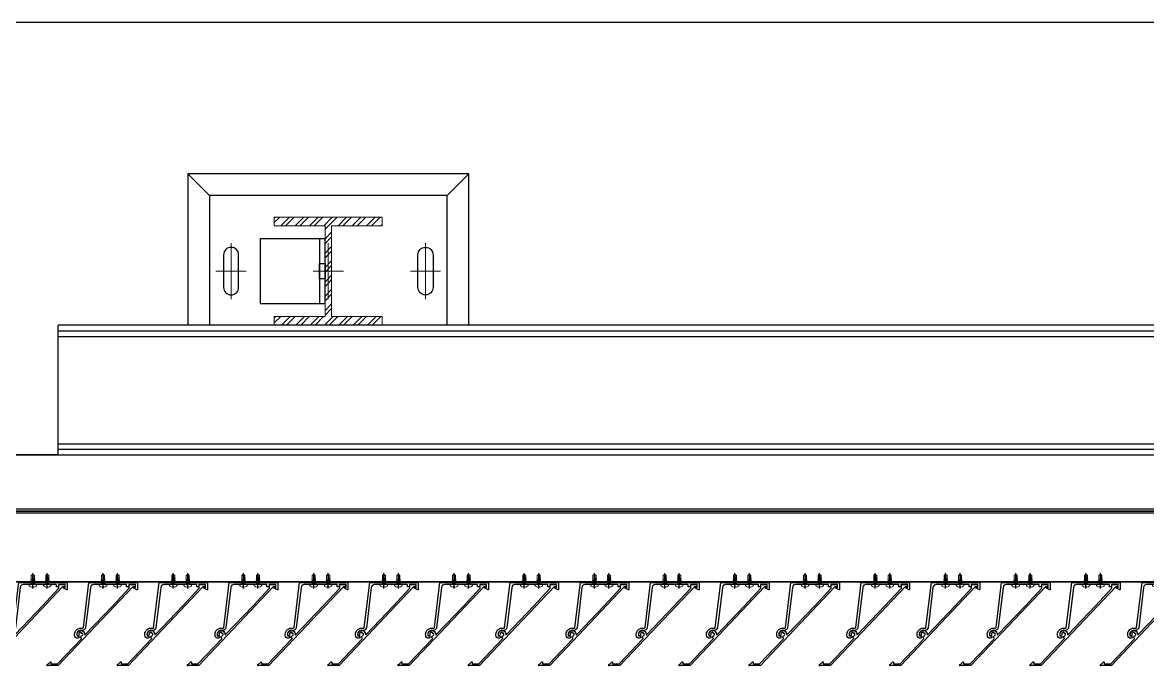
# Model space of a CAD drawing. Header units: millimetres. Extents: x -4391136 to -1798569, y -886572 to -291056.
# Drawn here: x -2547712 to -2546670, y -393611 to -393016 of the extents above; entities that cross this region are included whole.
import ezdxf

# ---------------------------------------------------------------- set-up
doc = ezdxf.new("R2010")
doc.units = ezdxf.units.MM
doc.set_wipeout_variables(frame=1)
for name, pattern in [('CENTER', [50.800000000000004, 31.75, -6.35, 6.35, -6.35]), ('XKITLINE00', [0]), ('XKITLINE02', [4, 2, -2])]:
    doc.linetypes.add(name, pattern=pattern)
for name, color, linetype in [('000 - STRUCTURE_STEEL_ACCESORIES_HATCH_', 7, 'Continuous'), ('000 - STRUCTURE_STEEL_ACCESORIES_HIDDEN_', 7, 'Continuous'), ('000 - STRUCTURE_STEEL_ACCESORIES_MAIN_COLOR_1', 7, 'Continuous'), ('000 - STRUCTURE_STEEL_FRAMING_CUT_COLOR_4', 7, 'Continuous'), ('000 - STRUCTURE_STEEL_FRAMING_HIDDEN_', 7, 'Continuous'), ('000 - STRUCTURE_STEEL_FRAMING_SUB_COLOR_2', 7, 'Continuous'), ('000 - STRUCTURE_STEEL_FRAMING_WIPEOUT_', 7, 'Continuous'), ('010 - ASPG_ACCESSORIES_MAIN_COLOR_1', 7, 'Continuous'), ('010 - ASPG_EXTR_MAIN_COLOR_2', 7, 'Continuous'), ('010 - ASPG_FRAMING_MAIN_COLOR_1', 7, 'Continuous'), ('010 - ASPG_FRAMING_MAIN_COLOR_2', 7, 'Continuous'), ('010 - ASPG_FRAMING_SUB_COLOR_2', 7, 'Continuous'), ('010 - ASPG_FRAMING_WIPEOUT_', 7, 'Continuous'), ('_PP-Dim', 7, 'Continuous'), ('Center Line', 7, 'CENTER'), ('Xref-C-1-PP17-AR-2214-01-B$0$S-BEAM', 7, 'Continuous'), ('Xref-C-1-PP17-AR-2214-01-B$0$S-COLS', 7, 'Continuous'), ('Xref-C-1-PP17-AR-2214-01-B$0$WALL-E', 7, 'Continuous')]:
    doc.layers.add(name, color=color, linetype=linetype)
doc.layers.add('000 - STRUCTURE_STEEL_FRAMING_DEF_SUB', color=7, linetype='Continuous', plot=False)
doc.layers.add('010 - ASPG_EXTR_DEF_SUB', color=7, linetype='Continuous', plot=False)
doc.layers.add('SCREW', color=7, linetype='Continuous', lineweight=5)

# ---------------------------------------------------------------- blocks, each defined once
blk = doc.blocks.new('Xref-C-1-PP17-AR-2214-01-B$0$H-Wide Flange-Column - H100x100x17_2-V93-ENTRANCE 2 - LOWER ROOF FLOOR PLAN01-flat-1')
at = {"layer": 'Xref-C-1-PP17-AR-2214-01-B$0$S-COLS', "color": 7}
for p, q in [((-42, 50), (-50, 50)), ((-50, 50), (-50, -50)), ((-42, 13), (-42, 50)), ((50, 50), (42, 50)), ((42, 50), (42, 13)), ((50, -50), (50, 50)), ((32, 3), (-32, 3)), ((-32, -3), (32, -3)), ((-42, -50), (-42, -13)), ((42, -13), (42, -50)), ((-50, -50), (-42, -50)), ((42, -50), (50, -50))]:
    blk.add_line(p, q, dxfattribs=at)
for centre, radius, start, end in [((-32, 13), 9.99999999999999, 180, 270), ((32, 13), 10.00000000000001, 270, 0), ((-32, -13), 10.00000000000001, 90, 180), ((32, -13), 9.99999999999999, 0, 90)]:
    blk.add_arc(centre, radius, start, end, dxfattribs=at)
blk = doc.blocks.new('W-1-PP17-ENT2_REV00_20260526-152612_EX_LOPF-1')
at = {"layer": 'Xref-C-1-PP17-AR-2214-01-B$0$S-BEAM', "color": 7}
for p, q in [((-729.9999965955503, -9805.017639786063), (-5300.000000001863, -9805.017639786063)), ((-19234.99999829847, -10205.01763978606), (470.0000017015263, -10205.01763978606))]:
    blk.add_line(p, q, dxfattribs=at)
at = {"layer": 'Xref-C-1-PP17-AR-2214-01-B$0$WALL-E', "color": 7}
blk.add_line((970.0000017015263, -10204.99999999866), (-13434.99999984959, -10204.99999999866), dxfattribs=at)
at = {"color": 7, "rotation": 270}
blk.add_blockref('Xref-C-1-PP17-AR-2214-01-B$0$H-Wide Flange-Column - H100x100x17_2-V93-ENTRANCE 2 - LOWER ROOF FLOOR PLAN01-flat-1', (-3799.450246063992, -10155.0088198926), dxfattribs=at)
blk = doc.blocks.new('000_ASPG_TYP_FILES_STRUCTURE_STEEL_BK')
at = {"layer": '000 - STRUCTURE_STEEL_ACCESORIES_HIDDEN_', "color": 7}
blk.add_lwpolyline([(0, 6.999999999999091), (5.000000000001819, 6.999999999999091), (5.000000000001819, -7.000000000000909), (0, -7.000000000000909)], close=True, dxfattribs=at)
at = {"layer": '000 - STRUCTURE_STEEL_ACCESORIES_MAIN_COLOR_1', "color": 7}
for points in [[(0, -30), (60.00000000000182, -30), (60.00000000000182, 30), (0, 30)], [(0, -30), (5.000000000001819, -30), (5.000000000001819, 30), (0, 30)]]:
    blk.add_lwpolyline(points, close=True, dxfattribs=at)
blk = doc.blocks.new('000_CKST_FAMELINE_STEEL_STRUCTURE-COLUMN_TOP_VIEW')
at = {"layer": '000 - STRUCTURE_STEEL_FRAMING_DEF_SUB', "color": 7, "linetype": 'XKITLINE00', "lineweight": 0}
for p, q in [((9.307315673519661e-15, 75.99999999999636), (1.27363267111327e-14, 104)), ((26.00000000000001, 90), (-25.99999999999999, 90)), ((1.714505518806517e-15, 14), (-1.714505518806517e-15, -14.00000000000364)), ((26, -3.641162888769496e-12), (-26, -3.63479472541393e-12)), ((-9.307315673519661e-15, -76), (-1.27363267111327e-14, -104.0000000000036)), ((25.99999999999999, -90.00000000000364), (-26.00000000000001, -90.00000000000364))]:
    blk.add_line(p, q, dxfattribs=at)
at = {"layer": '000 - STRUCTURE_STEEL_FRAMING_SUB_COLOR_2', "color": 7}
for p, q in [((-69.99999999999999, 109.9999999999982), (-89.99999999999999, 129.9999999999982)), ((70.00000000000001, 109.9999999999982), (90.00000000000001, 129.9999999999982)), ((-70.00000000000001, -110.0000000000018), (-90.00000000000001, -130.0000000000018)), ((69.99999999999999, -110.0000000000018), (89.99999999999999, -130.0000000000018))]:
    blk.add_line(p, q, dxfattribs=at)
for points in [[(90.00000000000001, 129.9999999999982), (-89.99999999999999, 129.9999999999982), (-90.00000000000001, -130.0000000000018), (89.99999999999999, -130.0000000000018)], [(70.00000000000001, 109.9999999999982), (-69.99999999999999, 109.9999999999982), (-70.00000000000001, -110.0000000000018), (69.99999999999999, -110.0000000000018)]]:
    blk.add_lwpolyline(points, close=True, dxfattribs=at)
for points in [[(14.99998100232188, 82.99998733651228), (-15.00001899767812, 82.99998733651228, -0.4142135623730904), (-22.000018997678, 89.99998733651228, -0.414213562373095), (-15.000018997678, 96.99998733651228), (14.99998100232189, 96.99998733651228, -0.414213562373095), (21.99998100232188, 89.99998733651228), (21.99998100232188, 89.99998733651228, -0.414213562373095)], [(14.99998100232186, -82.99998733651591), (-15.00001899767814, -82.99998733651591, 0.4142135623730904), (-22.00001899767802, -89.99998733651591, 0.414213562373095), (-15.00001899767802, -96.99998733651591), (14.99998100232186, -96.99998733651591, 0.414213562373095), (21.99998100232186, -89.99998733651591), (21.99998100232186, -89.99998733651591, 0.414213562373095)]]:
    blk.add_lwpolyline(points, format="xyb", close=True, dxfattribs=at)
at = {"color": 7, "rotation": 270}
blk.add_blockref('000_ASPG_TYP_FILES_STRUCTURE_STEEL_BK', (-3.673940397441503e-16, -3.000000000001364), dxfattribs=at)
at = {"color": 7}
blk.add_wipeout([(50.00000000000019, 49.999999999998394), (50.00000000000018, -50.00000000000168), (170.00000000000017, -50.000000000001705), (170.0000000000002, 49.999999999998366)], dxfattribs=at).dxf.layer = '000 - STRUCTURE_STEEL_FRAMING_WIPEOUT_'
at = {"layer": '000 - STRUCTURE_STEEL_ACCESORIES_HATCH_'}
h = blk.add_hatch(dxfattribs=at)
h.set_pattern_fill('ANSI32', scale=25.00000000000001, angle=270)
h.set_pattern_definition([(315, (1524.513863548916, 2469.06180239583), (6.629126073623885, 6.629126073623887), []), (315, (1524.513863548916, 2464.642385020829), (6.629126073623885, 6.629126073623887), [])])
h.paths.add_polyline_path([(-50.00000000000001, -50.00000000000136), (-42.00000000000001, -50.00000000000136), (-42, -3.000000000001359), (42, -3.00000000000137), (41.99999999999999, -50.00000000000137), (49.99999999999999, -50.00000000000137), (50.00000000000001, 49.99999999999863), (42.00000000000001, 49.99999999999863), (42, 2.999999999994992), (-42, 2.999999999995003), (-41.99999999999999, 49.99999999999864), (-49.99999999999999, 49.99999999999864)])
at = {"layer": '000 - STRUCTURE_STEEL_FRAMING_CUT_COLOR_4', "color": 7, "lineweight": 0}
blk.add_lwpolyline([(-50.00000000000001, -50.00000000000136), (-42.00000000000001, -50.00000000000136), (-42, -3.000000000001359), (42, -3.00000000000137), (41.99999999999999, -50.00000000000137), (49.99999999999999, -50.00000000000137), (50.00000000000001, 49.99999999999863), (42.00000000000001, 49.99999999999863), (42, 2.999999999994992), (-42, 2.999999999995003), (-41.99999999999999, 49.99999999999864), (-49.99999999999999, 49.99999999999864)], close=True, dxfattribs=at)
at = {"layer": '000 - STRUCTURE_STEEL_FRAMING_DEF_SUB', "color": 7, "linetype": 'XKITLINE00', "lineweight": 0}
for p, q in [((110, 43.99999999999635), (110, 15.99999999999635)), ((96, 29.99999999999635), (124, 29.99999999999635)), ((110, -16.00000000000365), (110, -44.00000000000001)), ((96, -30.00000000000365), (124, -30.00000000000365))]:
    blk.add_line(p, q, dxfattribs=at)
at = {"layer": '000 - STRUCTURE_STEEL_FRAMING_HIDDEN_', "color": 7, "linetype": 'XKITLINE02', "ltscale": 4}
for p, q in [((56.00000000000022, -50.00000000000183), (56.00000000000023, 49.99999999999817)), ((50.00000000000023, 2.999999999998175), (170.0000000000002, 2.99999999999816)), ((50.00000000000023, -3.000000000001825), (170.0000000000002, -3.00000000000184))]:
    blk.add_line(p, q, dxfattribs=at)
at = {"layer": '000 - STRUCTURE_STEEL_FRAMING_SUB_COLOR_2', "color": 7}
for p, q in [((50.00000000000023, 2.999999999998175), (50.00000000000023, -3.000000000001825)), ((170.0000000000002, 2.99999999999816), (170.0000000000002, -3.00000000000184))]:
    blk.add_line(p, q, dxfattribs=at)
blk.add_lwpolyline([(50.00000000000023, 49.99999999999817), (50.00000000000022, -50.00000000000183), (170.0000000000002, -50.00000000000184), (170.0000000000002, 49.99999999999816)], close=True, dxfattribs=at)
for centre in [(110, 29.99999999999635), (110, -30.00000000000183)]:
    blk.add_circle(centre, 7, dxfattribs=at)
blk = doc.blocks.new('*U3268')
at = {"color": 7}
blk.add_wipeout([(9.094947017729282e-13, -4.547473508864641e-12), (4519.999999999998, -4.547473508864641e-12), (4519.999999999998, 119.92499999998472), (9.094947017729282e-13, 119.92499999998472)], dxfattribs=at).dxf.layer = '010 - ASPG_FRAMING_WIPEOUT_'
at = {"layer": '010 - ASPG_FRAMING_MAIN_COLOR_1', "color": 7}
for p, q in [((4520, 119.9249999999884), (0, 119.9249999999884)), ((2.91038304567337e-11, 0), (0, 119.9249999999884)), ((0, 114.8500000000058), (4520, 114.8500000000058)), ((0, 109.5400000000081), (4520, 109.5400000000081)), ((0, 10.38499999998021), (4520, 10.38499999998021)), ((4.365574568510056e-11, 5.309999999997672), (4520, 5.309999999997672)), ((2.91038304567337e-11, 0), (4520, 0))]:
    blk.add_line(p, q, dxfattribs=at)
blk = doc.blocks.new('PZG35-9D5')
at = {"layer": 'Center Line', "color": 7}
blk.add_line((1.4210854715202e-14, 3.733653355866409), (1.4210854715202e-14, -10.53404386090006), dxfattribs=at)
at = {"layer": 'SCREW', "color": 7}
for p, q in [((-1.399999999999963, 2.842170943040401e-14), (-1.399999999999963, -1.090192378864657)), ((1.399999999999991, 0), (1.399999999999991, -0.5901923788647139)), ((-1.850000000000009, -1.399999999999977), (1.850000000000037, -0.8999999999999773)), ((-1.850000000000009, -1.399999999999977), (-1.399999999999963, -1.090192378864685)), ((-1.850000000000009, -1.399999999999977), (-1.399999999999963, -1.709807621135297)), ((-1.850000000000009, -2.699999999999989), (1.850000000000037, -2.199999999999989)), ((-1.850000000000009, -2.699999999999989), (-1.399999999999963, -2.390192378864697)), ((-1.850000000000009, -2.699999999999989), (-1.399999999999963, -3.009807621135309)), ((-1.850000000000009, -4), (-1.399999999999963, -3.690192378864708)), ((-1.850000000000009, -4), (-0.9911470940920566, -3.883938796498938)), ((-1.850000000000009, -4), (-1.399999999999963, -4.30980762113532)), ((-1.399999999999963, -1.090192378864685), (1.399999999999991, -0.5901923788646855)), ((-1.399999999999963, -1.709807621135297), (1.399999999999991, -1.209807621135297)), ((-1.399999999999963, -1.709807621135269), (-1.399999999999963, -2.390192378864697)), ((-1.399999999999963, -2.390192378864697), (1.399999999999991, -1.890192378864697)), ((-1.399999999999963, -3.009807621135309), (1.399999999999991, -2.509807621135309)), ((-1.399999999999963, -3.009807621135309), (-1.399999999999963, -3.690192378864708)), ((-1.399999999999963, -3.690192378864708), (-0.8446989986695002, -3.591031485769975)), ((-1.399999999999963, -4.30980762113532), (-1.184865735341859, -4.271390788160659)), ((-1.399999999999963, -4.309807621135349), (-1.399999999999963, -8.099999999999966)), ((1.4210854715202e-14, -9.5), (-1.399999999999963, -8.099999999999966)), ((1.4210854715202e-14, -9.5), (1.399999999999991, -8.099999999999966)), ((0.5619885887190463, -3.339837273736322), (1.399999999999991, -3.190192378864708)), ((0.7141825614195483, -3.653488843051434), (1.850000000000037, -3.5)), ((0.7141825614195483, -3.932275020881832), (1.399999999999991, -3.80980762113532)), ((0.7141825614195483, -4.612659778611231), (1.399999999999991, -4.49019237886472)), ((0.7141825614195483, -4.953488843051389), (1.850000000000037, -4.800000000000011)), ((0.7141825614195483, -5.232275020881843), (1.399999999999991, -5.109807621135332)), ((1.850000000000037, -0.8999999999999773), (1.399999999999991, -0.5901923788646855)), ((1.850000000000037, -0.8999999999999773), (1.399999999999991, -1.209807621135297)), ((1.399999999999991, -1.209807621135269), (1.399999999999991, -1.890192378864725)), ((1.850000000000037, -2.199999999999989), (1.399999999999991, -1.890192378864697)), ((1.850000000000037, -2.199999999999989), (1.399999999999991, -2.509807621135309)), ((1.399999999999991, -2.50980762113528), (1.399999999999991, -3.190192378864708)), ((1.850000000000037, -3.5), (1.399999999999991, -3.190192378864708)), ((1.850000000000037, -3.5), (1.399999999999991, -3.80980762113532)), ((1.399999999999991, -3.809807621135349), (1.399999999999991, -4.490192378864691)), ((1.850000000000037, -4.800000000000011), (1.399999999999991, -4.49019237886472)), ((1.850000000000037, -4.800000000000011), (1.399999999999991, -5.109807621135332)), ((1.399999999999991, -5.109807621135332), (1.399999999999991, -8.099999999999966))]:
    blk.add_line(p, q, dxfattribs=at)
blk.add_lwpolyline([(1.4210854715202e-14, -9.5), (0.7141825614195483, -5.232275020881843), (0.7141825614195483, -3.600899293750615, 0.4176573264866609), (0.4106596181599826, -3.300919979679151, 0.1081021898226624), (-0.8446989986694433, -3.591031485769975), (-1.399999999999991, -4.701675652739141)], format="xyb", dxfattribs=at)
blk = doc.blocks.new('*U3396')
at = {"layer": 'SCREW', "color": 7}
blk.add_lwpolyline([(3.026373332565058, 1.780836269555209, 0.09905967801670053), (0.7999999999999687, 2.546427498927414), (0.7999999999999687, 2.274284095813357), (-0.800000000000054, 2.274284095813357), (-0.800000000000054, 2.546427498927414, 0.09905967801670058), (-3.026373332565143, 1.780836269555209, 0.2665876613401604), (-3.500000000000043, 0.9556546004010897), (-3.500000000000043, 0.1999999999999886, 0.4142135623730938), (-3.300000000000054, 0), (3.299999999999997, 0, 0.4142135623731049), (3.499999999999986, 0.1999999999999886), (3.499999999999957, 0.9556546004010897, 0.2665876613401604)], format="xyb", close=True, dxfattribs=at)
blk.add_blockref('PZG35-9D5', (-1.4210854715202e-14, 0), dxfattribs=at)
blk = doc.blocks.new('*U3399')
at = {"color": 7}
blk.add_point((0, 0), dxfattribs=at)
at = {"layer": '010 - ASPG_ACCESSORIES_MAIN_COLOR_1', "color": 7}
blk.add_lwpolyline([(-39.69999999902211, -0.5999999995172398, 0.4142135623731156), (-39.99999999883585, -0.8999999995638059), (-39.99999999883585, -7.366962144914214, 0.5773502691897371), (-39.65044321701862, -7.568778847059366), (-36.64260295056738, -5.832201459393036, 0.7673269879794871), (-36.78520590183325, -5.299999999645297), (-37.89999999874271, -5.299999999645297, -0.4142135623735732), (-38.19999999902211, -4.999999999656938), (-38.19999999902211, -2.799999999587089, -0.4142135623730951), (-37.99999999883585, -2.59999999951724), (-32.18326623388566, -2.59999999951724, -0.3888787318530097), (-31.98402729420923, -2.782568851142787), (-31.8474567013327, -4.343577870872468, 0.3888787318530089), (-31.34935935237445, -4.799999999528882), (-30.29999999911524, -4.799999999528882, 0.4142135623732408), (-29.99999999883585, -4.499999999540523), (-29.99999999883585, -2.899999999505599, -0.4142135623731785), (-29.69999999902211, -2.59999999951724), (0.4107479506637901, -2.59999999951724, -0.3789692262628873), (3.38851808081381, -5.235465979035143), (7.952927200356498, -42.5207682372482, 0.4465929586642906), (11.6177961837966, -45.07649022702281, -0.4898018444424612), (16.07846395508386, -48.68238816667036), (16.06490363762714, -49.36225294566866, -0.1824796859550777), (15.80227640201338, -50.01801436272836, -0.2679491924113072), (15.32539491611533, -50.16829426406803, 1.122114645179816), (15.09990952932276, -52.3421093734276, 0.4050039718497206), (18.0645059288945, -49.40213623346681), (18.07806624681689, -48.72227145435209, 0.4898054953707174), (11.15966573380865, -43.12966807454978, -0.4465970485362636), (9.938031048281118, -42.27776159492242), (4.866356541635469, -0.8481197821154633, 0.3641755342157969), (4.570876519894227, -0.5999999995172398)], format="xyb", close=True, dxfattribs=at)
at = {"layer": '010 - ASPG_EXTR_DEF_SUB', "color": 7}
for p in [(-39.99999999883585, -0.4999999995172402), (43.44495566345738, -76.89999999944341), (43.44495566345738, -77.49999999954052)]:
    blk.add_point(p, dxfattribs=at)
at = {"layer": '010 - ASPG_EXTR_MAIN_COLOR_2', "color": 7}
blk.add_lwpolyline([(11.37409105408005, -48.15170148877115), (11.47245816211216, -47.43577758665815), (12.17779493960552, -47.55667202338264), (12.29266474000178, -46.78670596401826, -0.5355375090189683), (14.1918134491425, -49.16870282323253, 0.9915718169393263), (15.66379558271728, -49.57599316951273, 1.157025413028558), (8.792231505503878, -48.77291728999153, -0.6885576205791355), (8.274611146422103, -48.98797988444021), (-17.14292736421339, -22.16859813180672), (-32.34153279638849, -6.131750148785431), (-32.34153279638849, -2.899999981694054, 0.4143115081626392), (-32.64163311407901, -2.59999999951724), (-37.54163311352022, -2.59999999951724, 0.4141156188887998), (-37.84153278893791, -2.899999981635847), (-37.84153278893791, -4.299999988411218, 0.4142135623731781), (-37.54153279098682, -4.599999986478724), (-35.98884801496752, -4.599999986478724, -0.205894629290155), (-35.77110154624097, -4.693635078269653), (33.22969053988345, -77.49999999954052), (43.14495566324331, -77.49999999954052, 0.6681786376628355), (43.35708769806661, -76.98786796536915), (40.5215537941549, -74.1523340573247, 0.6681786381757795), (40.00942175951786, -74.36446609156592), (40.00942175951786, -75.99999999802712), (33.87471885257401, -75.99999999802712), (11.86384030175395, -52.7751643466243, -0.5583539238224016), (12.08261241135187, -51.95244935475676, 0.7662751832817146), (12.03674733010121, -50.39291741001107, -0.4385828234445206), (10.70630855322815, -48.05207626283555)], format="xyb", close=True, dxfattribs=at)
at = {"layer": 'SCREW', "color": 7, "rotation": 180}
for p in [(-21.64901723782532, -2.499999999924694), (-8.237076249206439, -2.499999999924694)]:
    blk.add_blockref('*U3396', p, dxfattribs=at)
blk = doc.blocks.new('*U3271')
at = {"color": 7}
blk.add_wipeout([(1379.249302076938, 4.0000000014551915), (60.00000000297587, 3.9999999999997726), (60.00000000297587, 69.29999999999995), (1379.249302076938, 69.30000000145515)], dxfattribs=at).dxf.layer = '010 - ASPG_FRAMING_WIPEOUT_'
at = {"layer": '010 - ASPG_FRAMING_MAIN_COLOR_2', "color": 7}
blk.add_lwpolyline([(1349.249302078102, 69.30000000145546), (90.00000000181171, 69.3), (90.00000000181171, 6), (1349.249302078102, 6.000000001455458)], close=True, dxfattribs=at)
at = {"layer": '010 - ASPG_FRAMING_SUB_COLOR_2', "color": 7}
for points in [[(1379.249302076938, 4.000000001455458), (60.00000000297587, 4), (60.00000000297587, 69.3), (1379.249302076938, 69.30000000145546)], [(60.00000000297587, 2.000000000715772), (60.00000000297587, 4), (1379.249302076938, 4.000000001455458), (1379.249302076938, 2.00000000217123)]]:
    blk.add_lwpolyline(points, close=True, dxfattribs=at)
at = {"color": 7, "xscale": -1, "rotation": 180}
for p in [(156.7703094601166, 69.3), (221.7703094601166, 69.3), (286.7703094601166, 69.3), (351.7703094601166, 69.3), (416.7703094601166, 69.3), (481.7703094601166, 69.3), (546.7703094601166, 69.3), (611.7703094601166, 69.3), (676.7703094601166, 69.3), (741.7703094601166, 69.3), (806.7703094601166, 69.3), (871.7703094601166, 69.3), (936.7703094601166, 69.3), (1001.770309460117, 69.3), (1066.770309460117, 69.3), (1131.770309460117, 69.3), (1196.770309460117, 69.3)]:
    blk.add_blockref('*U3399', p, dxfattribs=at)
blk = doc.blocks.new('W-1-PP17-ENT2_REV00_20260528-225335_ASPG_LOPF')
at = {"color": 7}
for name, p, rotation in [('000_CKST_FAMELINE_STEEL_STRUCTURE-COLUMN_TOP_VIEW', (-3849.996385802981, -10035), 270), ('*U3271', (-2935, -10252.99999999953), 180)]:
    blk.add_blockref(name, p, dxfattribs=dict(at, rotation=rotation))
blk.add_blockref('*U3268', (-4099.996385802515, -10205), dxfattribs=at)

msp = doc.modelspace()

# ---------------------------------------------------------------- block references
at = {"layer": '_PP-Dim', "color": 7}
msp.add_blockref('W-1-PP17-ENT2_REV00_20260526-152612_EX_LOPF-1', (-2543578.514610203, -383210.8748381315), dxfattribs=at)

# ---------------------------------------------------------------- next in the draw order: block references
at = {"color": 7}
msp.add_blockref('W-1-PP17-ENT2_REV00_20260528-225335_ASPG_LOPF', (-2543578.514610203, -383210.8748381315), dxfattribs=at)

doc.saveas('drawing.dxf')
